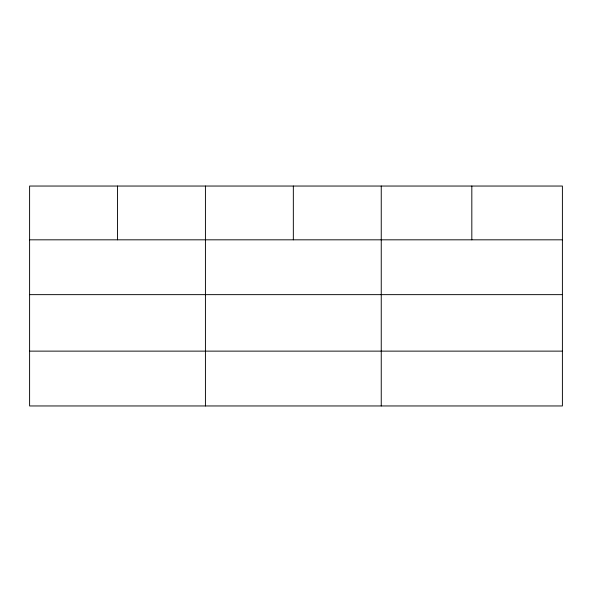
<?xml version="1.0" encoding="UTF-8"?>
<svg xmlns="http://www.w3.org/2000/svg" width="592" height="592" viewBox="0 0 592 592"><rect width="100%" height="100%" fill="white"/><g stroke="black" fill="none" stroke-linecap="round" stroke-linejoin="round"><path stroke-width="0.89" d="M562.4 294.646L562.4 186.043L29.6 186.043L29.6 405.957L562.4 405.957L562.4 294.646L29.6 294.646M29.6 239.819L562.4 239.819M29.6 351.13L562.4 351.13M471.824 186.043L471.824 239.819M381.248 186.043L381.248 405.957M293.336 186.043L293.336 239.819M205.424 186.043L205.424 405.957M117.512 186.043L117.512 239.819"/></g></svg>
